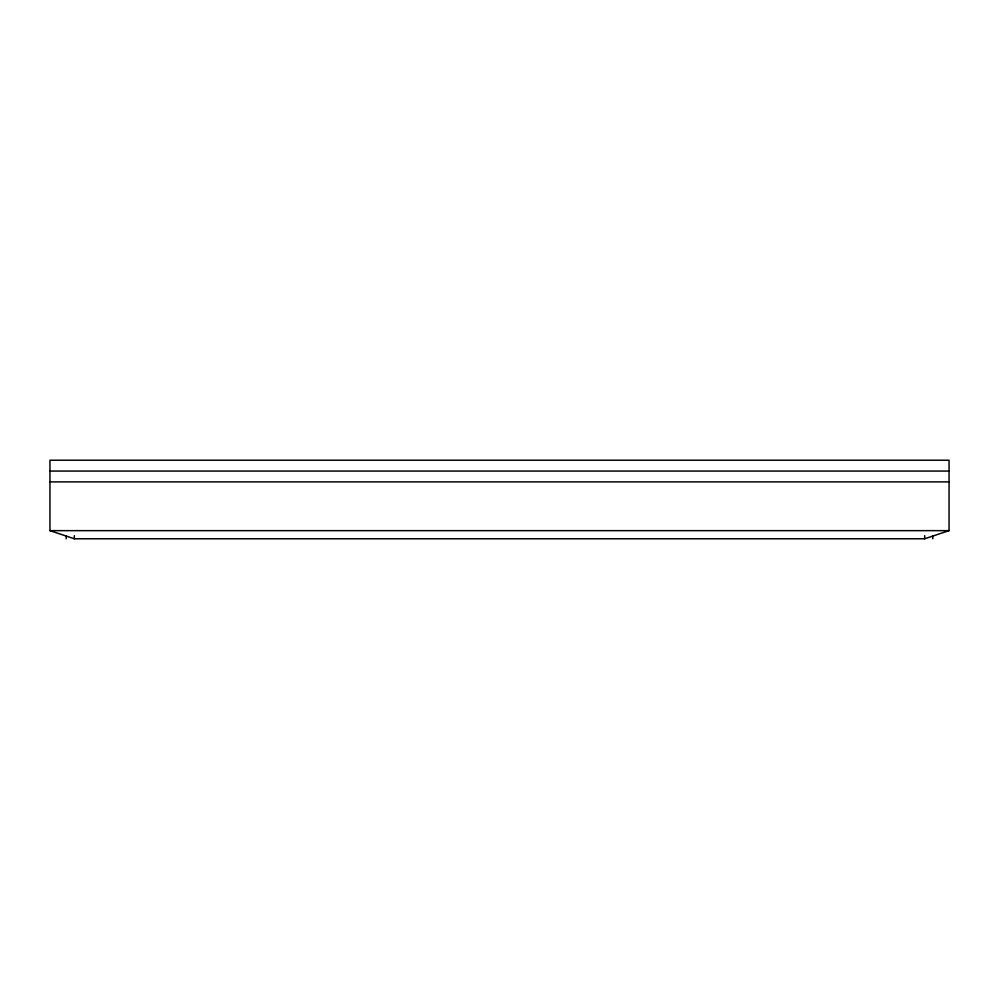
<?xml version="1.0" encoding="UTF-8"?>
<svg xmlns="http://www.w3.org/2000/svg" width="999" height="999" viewBox="0 0 999 999"><rect width="100%" height="100%" fill="white"/><g stroke="black" fill="none" stroke-linecap="round" stroke-linejoin="round"><path stroke-width="1.5" d="M924.674 538.773L949.05 530.644L949.05 460.227L49.95 460.227L49.95 530.644L74.326 538.773L924.674 538.773L924.674 535.676M49.95 471.066L949.05 471.066M49.95 481.893L949.05 481.893M49.95 530.644L949.05 530.644M932.804 535.676L932.804 538.773M74.326 535.676L74.326 538.773M66.196 535.676L66.196 538.773"/></g></svg>
